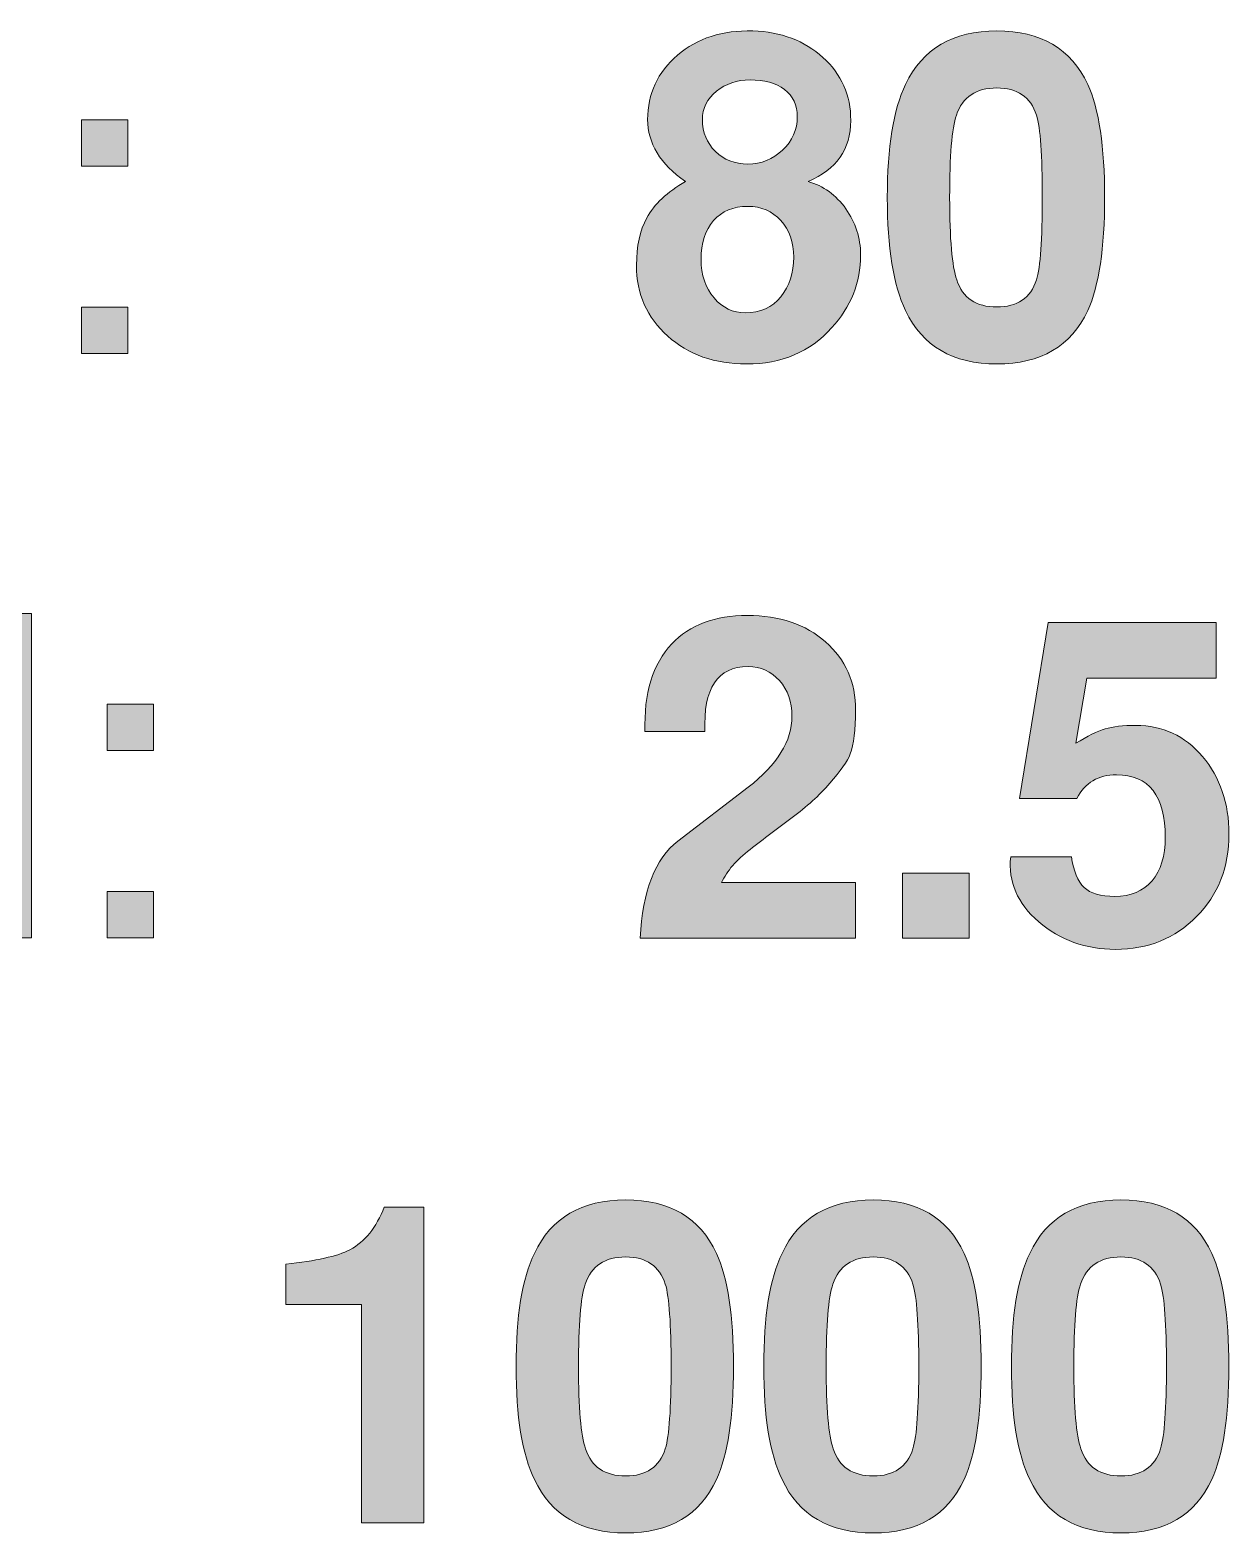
# Model space of a CAD drawing. Header units: inches. Extents: x 0.5 to 11.5, y -3.7 to -0.7.
# Drawn here: x 3.656 to 4.104, y -2.761 to -2.198 of the extents above; entities that cross this region are included whole.
import ezdxf

# ---------------------------------------------------------------- set-up
doc = ezdxf.new("R2010")
doc.units = ezdxf.units.IN
doc.header["$MEASUREMENT"] = 0
doc.layers.add('Layer 1', color=7, linetype='Continuous')

# ---------------------------------------------------------------- blocks, each defined once
blk = doc.blocks.new('block 48')
at = {"layer": 'Layer 1', "true_color": 0xed1f24}
h = blk.add_hatch(color=240, dxfattribs=at)
h.dxf.hatch_style = 2
h.paths.add_polyline_path([(3.6922, -2.24899), (3.67487, -2.24899), (3.67487, -2.23166), (3.6922, -2.23166)])
h.paths.add_polyline_path([(3.6922, -2.31915), (3.67487, -2.31915), (3.67487, -2.30182), (3.6922, -2.30182)])
at = {"layer": 'Layer 1', "lineweight": 0}
for points in [[(3.6922, -2.24899), (3.67487, -2.24899), (3.67487, -2.23166), (3.6922, -2.23166), (3.6922, -2.24899)], [(3.6922, -2.31915), (3.67487, -2.31915), (3.67487, -2.30182), (3.6922, -2.30182), (3.6922, -2.31915)]]:
    blk.add_lwpolyline(points, dxfattribs=at)
blk = doc.blocks.new('block 49')
at = {"layer": 'Layer 1', "true_color": 0xed1f24}
h = blk.add_hatch(color=240, dxfattribs=at)
h.dxf.hatch_style = 2
edge = h.paths.add_edge_path()
edge.add_spline(control_points=[(3.96632, -2.28225), (3.96632, -2.29258), (3.9627, -2.30169), (3.95549, -2.30958), (3.94737, -2.31858), (3.93676, -2.32308), (3.92365, -2.32308), (3.91176, -2.32308), (3.90192, -2.31961), (3.89415, -2.31266), (3.88637, -2.30573), (3.88248, -2.29686), (3.88248, -2.28608), (3.88248, -2.27897), (3.88376, -2.27308), (3.88631, -2.26841), (3.88909, -2.26331), (3.89393, -2.25875), (3.90082, -2.25475), (3.89137, -2.2482), (3.88665, -2.24047), (3.88665, -2.23158), (3.88665, -2.22192), (3.89037, -2.21389), (3.89781, -2.2075), (3.90526, -2.20111), (3.91465, -2.19808), (3.92598, -2.19841), (3.93654, -2.19875), (3.94529, -2.20205), (3.95223, -2.20833), (3.95917, -2.21461), (3.96265, -2.22247), (3.96265, -2.23191), (3.96265, -2.2427), (3.95732, -2.25031), (3.94665, -2.25475), (3.95243, -2.25642), (3.95715, -2.25983), (3.96082, -2.265), (3.96448, -2.27016), (3.96632, -2.27591), (3.96632, -2.28225)], knot_values=[0, 0, 0, 0, 1, 1, 1, 2, 2, 2, 3, 3, 3, 4, 4, 4, 5, 5, 5, 6, 6, 6, 7, 7, 7, 8, 8, 8, 9, 9, 9, 10, 10, 10, 11, 11, 11, 12, 12, 12, 13, 13, 13, 14, 14, 14, 14], degree=3, periodic=1)
edge = h.paths.add_edge_path()
edge.add_spline(control_points=[(3.94132, -2.28308), (3.94132, -2.27753), (3.9397, -2.27297), (3.93648, -2.26942), (3.93325, -2.26586), (3.92915, -2.26408), (3.92415, -2.26408), (3.9187, -2.26408), (3.91442, -2.26586), (3.91132, -2.26942), (3.9082, -2.27297), (3.90665, -2.2778), (3.90665, -2.28392), (3.90665, -2.2898), (3.90826, -2.29461), (3.91148, -2.29833), (3.9147, -2.30206), (3.91859, -2.30391), (3.92315, -2.30391), (3.92881, -2.30391), (3.93325, -2.30191), (3.93648, -2.29791), (3.9397, -2.29391), (3.94132, -2.28897), (3.94132, -2.28308)], knot_values=[0, 0, 0, 0, 1, 1, 1, 2, 2, 2, 3, 3, 3, 4, 4, 4, 5, 5, 5, 6, 6, 6, 7, 7, 7, 8, 8, 8, 8], degree=3, periodic=1)
edge = h.paths.add_edge_path()
edge.add_spline(control_points=[(3.94265, -2.23058), (3.94265, -2.22614), (3.94103, -2.22272), (3.93781, -2.22033), (3.93459, -2.21794), (3.93032, -2.21675), (3.92498, -2.21675), (3.92009, -2.21675), (3.9159, -2.21817), (3.9124, -2.22099), (3.9089, -2.22383), (3.90715, -2.22736), (3.90715, -2.23158), (3.90715, -2.23636), (3.90876, -2.24033), (3.91198, -2.2435), (3.9152, -2.24666), (3.91926, -2.24825), (3.92415, -2.24825), (3.92915, -2.24825), (3.93349, -2.2465), (3.93715, -2.24299), (3.94082, -2.2395), (3.94265, -2.23536), (3.94265, -2.23058)], knot_values=[0, 0, 0, 0, 1, 1, 1, 2, 2, 2, 3, 3, 3, 4, 4, 4, 5, 5, 5, 6, 6, 6, 7, 7, 7, 8, 8, 8, 8], degree=3, periodic=1)
h = blk.add_hatch(color=240, dxfattribs=at)
h.dxf.hatch_style = 2
edge = h.paths.add_edge_path()
edge.add_spline(control_points=[(4.05764, -2.26075), (4.05764, -2.27974), (4.05554, -2.29386), (4.05131, -2.30308), (4.04509, -2.31641), (4.03376, -2.32308), (4.01731, -2.32308), (4.00087, -2.32308), (3.98948, -2.31641), (3.98315, -2.30308), (3.97859, -2.29364), (3.97631, -2.27953), (3.97631, -2.26075), (3.97631, -2.24197), (3.97859, -2.22786), (3.98315, -2.21842), (3.98948, -2.20508), (4.00087, -2.19841), (4.01731, -2.19841), (4.03376, -2.19841), (4.04509, -2.20508), (4.05131, -2.21842), (4.05554, -2.22764), (4.05764, -2.24175), (4.05764, -2.26075)], knot_values=[0, 0, 0, 0, 1, 1, 1, 2, 2, 2, 3, 3, 3, 4, 4, 4, 5, 5, 5, 6, 6, 6, 7, 7, 7, 8, 8, 8, 8], degree=3, periodic=1)
edge = h.paths.add_edge_path()
edge.add_spline(control_points=[(4.03432, -2.26075), (4.03432, -2.24497), (4.03359, -2.23469), (4.03215, -2.22991), (4.02992, -2.22314), (4.02498, -2.21975), (4.01731, -2.21975), (4.00954, -2.21975), (4.00448, -2.22314), (4.00215, -2.22991), (4.00048, -2.23492), (3.99965, -2.24519), (3.99965, -2.26075), (3.99965, -2.27631), (4.00054, -2.28658), (4.00231, -2.29158), (4.00454, -2.29836), (4.00954, -2.30175), (4.01731, -2.30175), (4.02498, -2.30175), (4.02992, -2.29836), (4.03215, -2.29158), (4.03359, -2.2868), (4.03432, -2.27652), (4.03432, -2.26075)], knot_values=[0, 0, 0, 0, 1, 1, 1, 2, 2, 2, 3, 3, 3, 4, 4, 4, 5, 5, 5, 6, 6, 6, 7, 7, 7, 8, 8, 8, 8], degree=3, periodic=1)
at = {"layer": 'Layer 1', "lineweight": 0}
for points, knots in [([(3.96632, -2.28225), (3.96632, -2.29258), (3.9627, -2.30169), (3.95549, -2.30958), (3.94737, -2.31858), (3.93676, -2.32308), (3.92365, -2.32308), (3.91176, -2.32308), (3.90192, -2.31961), (3.89415, -2.31266), (3.88637, -2.30573), (3.88248, -2.29686), (3.88248, -2.28608), (3.88248, -2.27897), (3.88376, -2.27308), (3.88631, -2.26841), (3.88909, -2.26331), (3.89393, -2.25875), (3.90082, -2.25475), (3.89137, -2.2482), (3.88665, -2.24047), (3.88665, -2.23158), (3.88665, -2.22192), (3.89037, -2.21389), (3.89781, -2.2075), (3.90526, -2.20111), (3.91465, -2.19808), (3.92598, -2.19841), (3.93654, -2.19875), (3.94529, -2.20205), (3.95223, -2.20833), (3.95917, -2.21461), (3.96265, -2.22247), (3.96265, -2.23191), (3.96265, -2.2427), (3.95732, -2.25031), (3.94665, -2.25475), (3.95243, -2.25642), (3.95715, -2.25983), (3.96082, -2.265), (3.96448, -2.27016), (3.96632, -2.27591), (3.96632, -2.28225)], [0, 0, 0, 0, 1, 1, 1, 2, 2, 2, 3, 3, 3, 4, 4, 4, 5, 5, 5, 6, 6, 6, 7, 7, 7, 8, 8, 8, 9, 9, 9, 10, 10, 10, 11, 11, 11, 12, 12, 12, 13, 13, 13, 14, 14, 14, 14]), ([(4.05764, -2.26075), (4.05764, -2.27974), (4.05554, -2.29386), (4.05131, -2.30308), (4.04509, -2.31641), (4.03376, -2.32308), (4.01731, -2.32308), (4.00087, -2.32308), (3.98948, -2.31641), (3.98315, -2.30308), (3.97859, -2.29364), (3.97631, -2.27953), (3.97631, -2.26075), (3.97631, -2.24197), (3.97859, -2.22786), (3.98315, -2.21842), (3.98948, -2.20508), (4.00087, -2.19841), (4.01731, -2.19841), (4.03376, -2.19841), (4.04509, -2.20508), (4.05131, -2.21842), (4.05554, -2.22764), (4.05764, -2.24175), (4.05764, -2.26075)], [0, 0, 0, 0, 1, 1, 1, 2, 2, 2, 3, 3, 3, 4, 4, 4, 5, 5, 5, 6, 6, 6, 7, 7, 7, 8, 8, 8, 8]), ([(3.94265, -2.23058), (3.94265, -2.22614), (3.94103, -2.22272), (3.93781, -2.22033), (3.93459, -2.21794), (3.93032, -2.21675), (3.92498, -2.21675), (3.92009, -2.21675), (3.9159, -2.21817), (3.9124, -2.22099), (3.9089, -2.22383), (3.90715, -2.22736), (3.90715, -2.23158), (3.90715, -2.23636), (3.90876, -2.24033), (3.91198, -2.2435), (3.9152, -2.24666), (3.91926, -2.24825), (3.92415, -2.24825), (3.92915, -2.24825), (3.93349, -2.2465), (3.93715, -2.24299), (3.94082, -2.2395), (3.94265, -2.23536), (3.94265, -2.23058)], [0, 0, 0, 0, 1, 1, 1, 2, 2, 2, 3, 3, 3, 4, 4, 4, 5, 5, 5, 6, 6, 6, 7, 7, 7, 8, 8, 8, 8]), ([(4.03432, -2.26075), (4.03432, -2.24497), (4.03359, -2.23469), (4.03215, -2.22991), (4.02992, -2.22314), (4.02498, -2.21975), (4.01731, -2.21975), (4.00954, -2.21975), (4.00448, -2.22314), (4.00215, -2.22991), (4.00048, -2.23492), (3.99965, -2.24519), (3.99965, -2.26075), (3.99965, -2.27631), (4.00054, -2.28658), (4.00231, -2.29158), (4.00454, -2.29836), (4.00954, -2.30175), (4.01731, -2.30175), (4.02498, -2.30175), (4.02992, -2.29836), (4.03215, -2.29158), (4.03359, -2.2868), (4.03432, -2.27652), (4.03432, -2.26075)], [0, 0, 0, 0, 1, 1, 1, 2, 2, 2, 3, 3, 3, 4, 4, 4, 5, 5, 5, 6, 6, 6, 7, 7, 7, 8, 8, 8, 8]), ([(3.94132, -2.28308), (3.94132, -2.27753), (3.9397, -2.27297), (3.93648, -2.26942), (3.93325, -2.26586), (3.92915, -2.26408), (3.92415, -2.26408), (3.9187, -2.26408), (3.91442, -2.26586), (3.91132, -2.26942), (3.9082, -2.27297), (3.90665, -2.2778), (3.90665, -2.28392), (3.90665, -2.2898), (3.90826, -2.29461), (3.91148, -2.29833), (3.9147, -2.30206), (3.91859, -2.30391), (3.92315, -2.30391), (3.92881, -2.30391), (3.93325, -2.30191), (3.93648, -2.29791), (3.9397, -2.29391), (3.94132, -2.28897), (3.94132, -2.28308)], [0, 0, 0, 0, 1, 1, 1, 2, 2, 2, 3, 3, 3, 4, 4, 4, 5, 5, 5, 6, 6, 6, 7, 7, 7, 8, 8, 8, 8])]:
    blk.add_open_spline(points, degree=3, knots=knots, dxfattribs=at)
blk = doc.blocks.new('block 47')
at = {"layer": 'Layer 1'}
for name in ['block 48', 'block 49']:
    blk.add_blockref(name, (0, 0), dxfattribs=at)
blk = doc.blocks.new('block 51')
at = {"layer": 'Layer 1', "true_color": 0xed1f24}
h = blk.add_hatch(color=240, dxfattribs=at)
h.dxf.hatch_style = 2
edge = h.paths.add_edge_path()
edge.add_spline(control_points=[(3.65604, -2.53795), (3.65604, -2.53795), (3.64387, -2.53795), (3.64387, -2.53795), (3.64387, -2.53795), (3.64387, -2.52812), (3.64387, -2.52812), (3.63831, -2.53367), (3.63382, -2.53731), (3.63037, -2.53904), (3.62693, -2.54076), (3.62242, -2.54162), (3.61687, -2.54162), (3.60465, -2.54162), (3.59509, -2.53745), (3.5882, -2.52911), (3.58131, -2.52079), (3.57787, -2.50923), (3.57787, -2.49445), (3.57787, -2.48056), (3.58129, -2.46934), (3.58812, -2.46078), (3.59496, -2.45223), (3.60392, -2.44795), (3.61504, -2.44795), (3.62593, -2.44795), (3.63493, -2.45223), (3.64204, -2.46078), (3.64204, -2.46078), (3.64204, -2.41645), (3.64204, -2.41645), (3.64204, -2.41645), (3.65604, -2.41645), (3.65604, -2.41645), (3.65604, -2.41645), (3.65604, -2.53795), (3.65604, -2.53795)], knot_values=[0, 0, 0, 0, 1, 1, 1, 2, 2, 2, 3, 3, 3, 4, 4, 4, 5, 5, 5, 6, 6, 6, 7, 7, 7, 8, 8, 8, 9, 9, 9, 10, 10, 10, 11, 11, 11, 12, 12, 12, 12], degree=3, periodic=1)
edge = h.paths.add_edge_path()
edge.add_spline(control_points=[(3.64204, -2.49611), (3.64204, -2.47356), (3.63312, -2.46228), (3.6153, -2.46228), (3.60854, -2.46228), (3.60322, -2.46528), (3.59935, -2.47129), (3.59547, -2.47728), (3.59354, -2.48501), (3.59354, -2.49445), (3.59354, -2.50478), (3.5957, -2.51306), (3.60002, -2.51928), (3.60433, -2.52551), (3.61031, -2.52862), (3.61795, -2.52862), (3.62537, -2.52862), (3.63124, -2.52573), (3.63556, -2.51995), (3.63988, -2.51417), (3.64204, -2.50623), (3.64204, -2.49611)], knot_values=[0, 0, 0, 0, 1, 1, 1, 2, 2, 2, 3, 3, 3, 4, 4, 4, 5, 5, 5, 6, 6, 6, 7, 7, 7, 7], degree=3, periodic=1)
h = blk.add_hatch(color=240, dxfattribs=at)
h.dxf.hatch_style = 2
h.paths.add_polyline_path([(3.7017, -2.46779), (3.68437, -2.46779), (3.68437, -2.45045), (3.7017, -2.45045)])
h.paths.add_polyline_path([(3.7017, -2.53795), (3.68437, -2.53795), (3.68437, -2.52062), (3.7017, -2.52062)])
at = {"layer": 'Layer 1', "lineweight": 0}
for points in [[(3.7017, -2.46779), (3.68437, -2.46779), (3.68437, -2.45045), (3.7017, -2.45045), (3.7017, -2.46779)], [(3.7017, -2.53795), (3.68437, -2.53795), (3.68437, -2.52062), (3.7017, -2.52062), (3.7017, -2.53795)]]:
    blk.add_lwpolyline(points, dxfattribs=at)
blk.add_open_spline([(3.65604, -2.53795), (3.65604, -2.53795), (3.64387, -2.53795), (3.64387, -2.53795), (3.64387, -2.53795), (3.64387, -2.52812), (3.64387, -2.52812), (3.63831, -2.53367), (3.63382, -2.53731), (3.63037, -2.53904), (3.62693, -2.54076), (3.62242, -2.54162), (3.61687, -2.54162), (3.60465, -2.54162), (3.59509, -2.53745), (3.5882, -2.52911), (3.58131, -2.52079), (3.57787, -2.50923), (3.57787, -2.49445), (3.57787, -2.48056), (3.58129, -2.46934), (3.58812, -2.46078), (3.59496, -2.45223), (3.60392, -2.44795), (3.61504, -2.44795), (3.62593, -2.44795), (3.63493, -2.45223), (3.64204, -2.46078), (3.64204, -2.46078), (3.64204, -2.41645), (3.64204, -2.41645), (3.64204, -2.41645), (3.65604, -2.41645), (3.65604, -2.41645), (3.65604, -2.41645), (3.65604, -2.53795), (3.65604, -2.53795)], degree=3, knots=[0, 0, 0, 0, 1, 1, 1, 2, 2, 2, 3, 3, 3, 4, 4, 4, 5, 5, 5, 6, 6, 6, 7, 7, 7, 8, 8, 8, 9, 9, 9, 10, 10, 10, 11, 11, 11, 12, 12, 12, 12], dxfattribs=at)
blk = doc.blocks.new('block 52')
at = {"layer": 'Layer 1', "true_color": 0xed1f24}
h = blk.add_hatch(color=240, dxfattribs=at)
h.dxf.hatch_style = 2
edge = h.paths.add_edge_path()
edge.add_spline(control_points=[(3.96448, -2.45271), (3.96448, -2.46004), (3.96381, -2.46549), (3.96248, -2.46905), (3.96137, -2.47182), (3.95881, -2.47549), (3.95481, -2.48005), (3.95081, -2.48461), (3.94612, -2.48888), (3.94073, -2.49288), (3.93534, -2.49688), (3.93009, -2.50085), (3.92498, -2.50479), (3.91987, -2.50874), (3.91631, -2.51288), (3.91431, -2.51721), (3.91431, -2.51721), (3.96448, -2.51721), (3.96448, -2.51721), (3.96448, -2.51721), (3.96448, -2.53805), (3.96448, -2.53805), (3.96448, -2.53805), (3.88382, -2.53805), (3.88382, -2.53805), (3.88481, -2.52027), (3.88952, -2.50816), (3.89794, -2.50171), (3.89794, -2.50171), (3.9242, -2.48155), (3.9242, -2.48155), (3.93517, -2.4731), (3.94065, -2.46421), (3.94065, -2.45488), (3.94065, -2.44954), (3.93909, -2.44513), (3.93599, -2.44163), (3.9329, -2.43813), (3.92896, -2.43638), (3.9242, -2.43638), (3.91279, -2.43638), (3.90742, -2.44449), (3.90808, -2.46071), (3.90808, -2.46071), (3.88565, -2.46071), (3.88565, -2.46071), (3.88521, -2.44638), (3.88854, -2.43544), (3.89565, -2.42788), (3.90243, -2.42077), (3.91187, -2.41721), (3.92398, -2.41721), (3.93598, -2.41721), (3.94573, -2.42052), (3.95323, -2.42713), (3.96073, -2.43374), (3.96448, -2.44227), (3.96448, -2.45271)], knot_values=[0, 0, 0, 0, 1, 1, 1, 2, 2, 2, 3, 3, 3, 4, 4, 4, 5, 5, 5, 6, 6, 6, 7, 7, 7, 8, 8, 8, 9, 9, 9, 10, 10, 10, 11, 11, 11, 12, 12, 12, 13, 13, 13, 14, 14, 14, 15, 15, 15, 16, 16, 16, 17, 17, 17, 18, 18, 18, 19, 19, 19, 19], degree=3, periodic=1)
h = blk.add_hatch(color=240, dxfattribs=at)
h.dxf.hatch_style = 2
edge = h.paths.add_edge_path()
edge.add_spline(control_points=[(4.10415, -2.49904), (4.10415, -2.51149), (4.10012, -2.5218), (4.09206, -2.52996), (4.084, -2.53813), (4.07387, -2.54221), (4.06165, -2.54221), (4.05054, -2.54221), (4.04098, -2.53876), (4.03298, -2.53188), (4.02498, -2.52499), (4.02148, -2.51688), (4.02248, -2.50755), (4.02248, -2.50755), (4.04521, -2.50755), (4.04521, -2.50755), (4.04599, -2.51299), (4.04758, -2.51683), (4.04997, -2.51904), (4.05237, -2.52127), (4.05619, -2.52238), (4.06142, -2.52238), (4.06744, -2.52238), (4.0721, -2.52043), (4.07538, -2.51655), (4.07867, -2.51265), (4.08032, -2.50727), (4.08032, -2.50038), (4.08032, -2.48471), (4.07424, -2.47688), (4.06209, -2.47688), (4.05529, -2.47688), (4.05033, -2.47982), (4.04721, -2.48571), (4.04721, -2.48571), (4.02581, -2.48571), (4.02581, -2.48571), (4.02581, -2.48571), (4.03648, -2.41988), (4.03648, -2.41988), (4.03648, -2.41988), (4.09931, -2.41988), (4.09931, -2.41988), (4.09931, -2.41988), (4.09931, -2.44071), (4.09931, -2.44071), (4.09931, -2.44071), (4.051, -2.44071), (4.051, -2.44071), (4.051, -2.44071), (4.04689, -2.46506), (4.04689, -2.46506), (4.05122, -2.46239), (4.05485, -2.46061), (4.05779, -2.45972), (4.06073, -2.45882), (4.06459, -2.45838), (4.06936, -2.45838), (4.07935, -2.45838), (4.08764, -2.46227), (4.09425, -2.47005), (4.10084, -2.47782), (4.10415, -2.48749), (4.10415, -2.49904)], knot_values=[0, 0, 0, 0, 1, 1, 1, 2, 2, 2, 3, 3, 3, 4, 4, 4, 5, 5, 5, 6, 6, 6, 7, 7, 7, 8, 8, 8, 9, 9, 9, 10, 10, 10, 11, 11, 11, 12, 12, 12, 13, 13, 13, 14, 14, 14, 15, 15, 15, 16, 16, 16, 17, 17, 17, 18, 18, 18, 19, 19, 19, 20, 20, 20, 21, 21, 21, 21], degree=3, periodic=1)
h = blk.add_hatch(color=240, dxfattribs=at)
h.dxf.hatch_style = 2
h.paths.add_polyline_path([(4.00698, -2.53805), (3.98198, -2.53805), (3.98198, -2.51371), (4.00698, -2.51371)])
at = {"layer": 'Layer 1', "lineweight": 0}
blk.add_lwpolyline([(4.00698, -2.53805), (3.98198, -2.53805), (3.98198, -2.51371), (4.00698, -2.51371), (4.00698, -2.53805)], dxfattribs=at)
for points, knots in [([(3.96448, -2.45271), (3.96448, -2.46004), (3.96381, -2.46549), (3.96248, -2.46905), (3.96137, -2.47182), (3.95881, -2.47549), (3.95481, -2.48005), (3.95081, -2.48461), (3.94612, -2.48888), (3.94073, -2.49288), (3.93534, -2.49688), (3.93009, -2.50085), (3.92498, -2.50479), (3.91987, -2.50874), (3.91631, -2.51288), (3.91431, -2.51721), (3.91431, -2.51721), (3.96448, -2.51721), (3.96448, -2.51721), (3.96448, -2.51721), (3.96448, -2.53805), (3.96448, -2.53805), (3.96448, -2.53805), (3.88382, -2.53805), (3.88382, -2.53805), (3.88481, -2.52027), (3.88952, -2.50816), (3.89794, -2.50171), (3.89794, -2.50171), (3.9242, -2.48155), (3.9242, -2.48155), (3.93517, -2.4731), (3.94065, -2.46421), (3.94065, -2.45488), (3.94065, -2.44954), (3.93909, -2.44513), (3.93599, -2.44163), (3.9329, -2.43813), (3.92896, -2.43638), (3.9242, -2.43638), (3.91279, -2.43638), (3.90742, -2.44449), (3.90808, -2.46071), (3.90808, -2.46071), (3.88565, -2.46071), (3.88565, -2.46071), (3.88521, -2.44638), (3.88854, -2.43544), (3.89565, -2.42788), (3.90243, -2.42077), (3.91187, -2.41721), (3.92398, -2.41721), (3.93598, -2.41721), (3.94573, -2.42052), (3.95323, -2.42713), (3.96073, -2.43374), (3.96448, -2.44227), (3.96448, -2.45271)], [0, 0, 0, 0, 1, 1, 1, 2, 2, 2, 3, 3, 3, 4, 4, 4, 5, 5, 5, 6, 6, 6, 7, 7, 7, 8, 8, 8, 9, 9, 9, 10, 10, 10, 11, 11, 11, 12, 12, 12, 13, 13, 13, 14, 14, 14, 15, 15, 15, 16, 16, 16, 17, 17, 17, 18, 18, 18, 19, 19, 19, 19]), ([(4.10415, -2.49904), (4.10415, -2.51149), (4.10012, -2.5218), (4.09206, -2.52996), (4.084, -2.53813), (4.07387, -2.54221), (4.06165, -2.54221), (4.05054, -2.54221), (4.04098, -2.53876), (4.03298, -2.53188), (4.02498, -2.52499), (4.02148, -2.51688), (4.02248, -2.50755), (4.02248, -2.50755), (4.04521, -2.50755), (4.04521, -2.50755), (4.04599, -2.51299), (4.04758, -2.51683), (4.04997, -2.51904), (4.05237, -2.52127), (4.05619, -2.52238), (4.06142, -2.52238), (4.06744, -2.52238), (4.0721, -2.52043), (4.07538, -2.51655), (4.07867, -2.51265), (4.08032, -2.50727), (4.08032, -2.50038), (4.08032, -2.48471), (4.07424, -2.47688), (4.06209, -2.47688), (4.05529, -2.47688), (4.05033, -2.47982), (4.04721, -2.48571), (4.04721, -2.48571), (4.02581, -2.48571), (4.02581, -2.48571), (4.02581, -2.48571), (4.03648, -2.41988), (4.03648, -2.41988), (4.03648, -2.41988), (4.09931, -2.41988), (4.09931, -2.41988), (4.09931, -2.41988), (4.09931, -2.44071), (4.09931, -2.44071), (4.09931, -2.44071), (4.051, -2.44071), (4.051, -2.44071), (4.051, -2.44071), (4.04689, -2.46506), (4.04689, -2.46506), (4.05122, -2.46239), (4.05485, -2.46061), (4.05779, -2.45972), (4.06073, -2.45882), (4.06459, -2.45838), (4.06936, -2.45838), (4.07935, -2.45838), (4.08764, -2.46227), (4.09425, -2.47005), (4.10084, -2.47782), (4.10415, -2.48749), (4.10415, -2.49904)], [0, 0, 0, 0, 1, 1, 1, 2, 2, 2, 3, 3, 3, 4, 4, 4, 5, 5, 5, 6, 6, 6, 7, 7, 7, 8, 8, 8, 9, 9, 9, 10, 10, 10, 11, 11, 11, 12, 12, 12, 13, 13, 13, 14, 14, 14, 15, 15, 15, 16, 16, 16, 17, 17, 17, 18, 18, 18, 19, 19, 19, 20, 20, 20, 21, 21, 21, 21])]:
    blk.add_open_spline(points, degree=3, knots=knots, dxfattribs=at)
blk = doc.blocks.new('block 50')
at = {"layer": 'Layer 1'}
for name in ['block 51', 'block 52']:
    blk.add_blockref(name, (0, 0), dxfattribs=at)
blk = doc.blocks.new('block 55')
at = {"layer": 'Layer 1', "true_color": 0xed1f24}
h = blk.add_hatch(color=240, dxfattribs=at)
h.dxf.hatch_style = 2
edge = h.paths.add_edge_path()
edge.add_spline(control_points=[(3.91876, -2.69835), (3.91876, -2.71735), (3.91665, -2.73146), (3.91242, -2.74068), (3.9062, -2.75401), (3.89487, -2.76068), (3.87842, -2.76068), (3.86198, -2.76068), (3.85059, -2.75401), (3.84426, -2.74068), (3.8397, -2.73124), (3.83742, -2.71713), (3.83742, -2.69835), (3.83742, -2.67957), (3.8397, -2.66546), (3.84426, -2.65602), (3.85059, -2.64268), (3.86198, -2.63601), (3.87842, -2.63601), (3.89487, -2.63601), (3.9062, -2.64268), (3.91242, -2.65602), (3.91665, -2.66524), (3.91876, -2.67935), (3.91876, -2.69835)], knot_values=[0, 0, 0, 0, 1, 1, 1, 2, 2, 2, 3, 3, 3, 4, 4, 4, 5, 5, 5, 6, 6, 6, 7, 7, 7, 8, 8, 8, 8], degree=3, periodic=1)
edge = h.paths.add_edge_path()
edge.add_spline(control_points=[(3.89543, -2.69835), (3.89543, -2.68258), (3.8947, -2.6723), (3.89326, -2.66751), (3.89103, -2.66074), (3.88609, -2.65735), (3.87842, -2.65735), (3.87065, -2.65735), (3.86559, -2.66074), (3.86326, -2.66751), (3.86159, -2.67252), (3.86076, -2.68279), (3.86076, -2.69835), (3.86076, -2.71391), (3.86165, -2.72418), (3.86342, -2.72918), (3.86565, -2.73596), (3.87065, -2.73935), (3.87842, -2.73935), (3.88609, -2.73935), (3.89103, -2.73596), (3.89326, -2.72918), (3.8947, -2.72441), (3.89543, -2.71412), (3.89543, -2.69835)], knot_values=[0, 0, 0, 0, 1, 1, 1, 2, 2, 2, 3, 3, 3, 4, 4, 4, 5, 5, 5, 6, 6, 6, 7, 7, 7, 8, 8, 8, 8], degree=3, periodic=1)
h = blk.add_hatch(color=240, dxfattribs=at)
h.dxf.hatch_style = 2
edge = h.paths.add_edge_path()
edge.add_spline(control_points=[(4.01142, -2.69835), (4.01142, -2.71735), (4.00931, -2.73146), (4.00509, -2.74068), (3.99887, -2.75401), (3.98754, -2.76068), (3.97109, -2.76068), (3.95464, -2.76068), (3.94326, -2.75401), (3.93692, -2.74068), (3.93237, -2.73124), (3.93009, -2.71713), (3.93009, -2.69835), (3.93009, -2.67957), (3.93237, -2.66546), (3.93692, -2.65602), (3.94326, -2.64268), (3.95464, -2.63601), (3.97109, -2.63601), (3.98754, -2.63601), (3.99887, -2.64268), (4.00509, -2.65602), (4.00931, -2.66524), (4.01142, -2.67935), (4.01142, -2.69835)], knot_values=[0, 0, 0, 0, 1, 1, 1, 2, 2, 2, 3, 3, 3, 4, 4, 4, 5, 5, 5, 6, 6, 6, 7, 7, 7, 8, 8, 8, 8], degree=3, periodic=1)
edge = h.paths.add_edge_path()
edge.add_spline(control_points=[(3.98809, -2.69835), (3.98809, -2.68258), (3.98737, -2.6723), (3.98592, -2.66751), (3.9837, -2.66074), (3.97875, -2.65735), (3.97109, -2.65735), (3.96331, -2.65735), (3.95826, -2.66074), (3.95593, -2.66751), (3.95426, -2.67252), (3.95342, -2.68279), (3.95342, -2.69835), (3.95342, -2.71391), (3.95431, -2.72418), (3.95609, -2.72918), (3.95831, -2.73596), (3.96331, -2.73935), (3.97109, -2.73935), (3.97875, -2.73935), (3.9837, -2.73596), (3.98592, -2.72918), (3.98737, -2.72441), (3.98809, -2.71412), (3.98809, -2.69835)], knot_values=[0, 0, 0, 0, 1, 1, 1, 2, 2, 2, 3, 3, 3, 4, 4, 4, 5, 5, 5, 6, 6, 6, 7, 7, 7, 8, 8, 8, 8], degree=3, periodic=1)
h = blk.add_hatch(color=240, dxfattribs=at)
h.dxf.hatch_style = 2
edge = h.paths.add_edge_path()
edge.add_spline(control_points=[(4.10409, -2.69835), (4.10409, -2.71735), (4.10198, -2.73146), (4.09776, -2.74068), (4.09154, -2.75401), (4.08021, -2.76068), (4.06376, -2.76068), (4.04732, -2.76068), (4.03593, -2.75401), (4.0296, -2.74068), (4.02504, -2.73124), (4.02276, -2.71713), (4.02276, -2.69835), (4.02276, -2.67957), (4.02504, -2.66546), (4.0296, -2.65602), (4.03593, -2.64268), (4.04732, -2.63601), (4.06376, -2.63601), (4.08021, -2.63601), (4.09154, -2.64268), (4.09776, -2.65602), (4.10198, -2.66524), (4.10409, -2.67935), (4.10409, -2.69835)], knot_values=[0, 0, 0, 0, 1, 1, 1, 2, 2, 2, 3, 3, 3, 4, 4, 4, 5, 5, 5, 6, 6, 6, 7, 7, 7, 8, 8, 8, 8], degree=3, periodic=1)
edge = h.paths.add_edge_path()
edge.add_spline(control_points=[(4.08076, -2.69835), (4.08076, -2.68258), (4.08004, -2.6723), (4.07859, -2.66751), (4.07637, -2.66074), (4.07142, -2.65735), (4.06376, -2.65735), (4.05598, -2.65735), (4.05093, -2.66074), (4.0486, -2.66751), (4.04693, -2.67252), (4.0461, -2.68279), (4.0461, -2.69835), (4.0461, -2.71391), (4.04698, -2.72418), (4.04876, -2.72918), (4.05098, -2.73596), (4.05598, -2.73935), (4.06376, -2.73935), (4.07142, -2.73935), (4.07637, -2.73596), (4.07859, -2.72918), (4.08004, -2.72441), (4.08076, -2.71412), (4.08076, -2.69835)], knot_values=[0, 0, 0, 0, 1, 1, 1, 2, 2, 2, 3, 3, 3, 4, 4, 4, 5, 5, 5, 6, 6, 6, 7, 7, 7, 8, 8, 8, 8], degree=3, periodic=1)
h = blk.add_hatch(color=240, dxfattribs=at)
h.dxf.hatch_style = 2
edge = h.paths.add_edge_path()
edge.add_spline(control_points=[(3.80292, -2.75685), (3.80292, -2.75685), (3.7796, -2.75685), (3.7796, -2.75685), (3.7796, -2.75685), (3.7796, -2.67518), (3.7796, -2.67518), (3.7796, -2.67518), (3.75126, -2.67518), (3.75126, -2.67518), (3.75126, -2.67518), (3.75126, -2.66001), (3.75126, -2.66001), (3.76248, -2.65891), (3.77048, -2.65712), (3.77526, -2.65468), (3.78082, -2.65169), (3.7851, -2.64635), (3.78809, -2.63869), (3.78809, -2.63869), (3.80292, -2.63869), (3.80292, -2.63869), (3.80292, -2.63869), (3.80292, -2.75685), (3.80292, -2.75685)], knot_values=[0, 0, 0, 0, 1, 1, 1, 2, 2, 2, 3, 3, 3, 4, 4, 4, 5, 5, 5, 6, 6, 6, 7, 7, 7, 8, 8, 8, 8], degree=3, periodic=1)
at = {"layer": 'Layer 1', "lineweight": 0}
for points in [[(3.91876, -2.69835), (3.91876, -2.71735), (3.91665, -2.73146), (3.91242, -2.74068), (3.9062, -2.75401), (3.89487, -2.76068), (3.87842, -2.76068), (3.86198, -2.76068), (3.85059, -2.75401), (3.84426, -2.74068), (3.8397, -2.73124), (3.83742, -2.71713), (3.83742, -2.69835), (3.83742, -2.67957), (3.8397, -2.66546), (3.84426, -2.65602), (3.85059, -2.64268), (3.86198, -2.63601), (3.87842, -2.63601), (3.89487, -2.63601), (3.9062, -2.64268), (3.91242, -2.65602), (3.91665, -2.66524), (3.91876, -2.67935), (3.91876, -2.69835)], [(4.01142, -2.69835), (4.01142, -2.71735), (4.00931, -2.73146), (4.00509, -2.74068), (3.99887, -2.75401), (3.98754, -2.76068), (3.97109, -2.76068), (3.95464, -2.76068), (3.94326, -2.75401), (3.93692, -2.74068), (3.93237, -2.73124), (3.93009, -2.71713), (3.93009, -2.69835), (3.93009, -2.67957), (3.93237, -2.66546), (3.93692, -2.65602), (3.94326, -2.64268), (3.95464, -2.63601), (3.97109, -2.63601), (3.98754, -2.63601), (3.99887, -2.64268), (4.00509, -2.65602), (4.00931, -2.66524), (4.01142, -2.67935), (4.01142, -2.69835)], [(4.10409, -2.69835), (4.10409, -2.71735), (4.10198, -2.73146), (4.09776, -2.74068), (4.09154, -2.75401), (4.08021, -2.76068), (4.06376, -2.76068), (4.04732, -2.76068), (4.03593, -2.75401), (4.0296, -2.74068), (4.02504, -2.73124), (4.02276, -2.71713), (4.02276, -2.69835), (4.02276, -2.67957), (4.02504, -2.66546), (4.0296, -2.65602), (4.03593, -2.64268), (4.04732, -2.63601), (4.06376, -2.63601), (4.08021, -2.63601), (4.09154, -2.64268), (4.09776, -2.65602), (4.10198, -2.66524), (4.10409, -2.67935), (4.10409, -2.69835)], [(3.80292, -2.75685), (3.80292, -2.75685), (3.7796, -2.75685), (3.7796, -2.75685), (3.7796, -2.75685), (3.7796, -2.67518), (3.7796, -2.67518), (3.7796, -2.67518), (3.75126, -2.67518), (3.75126, -2.67518), (3.75126, -2.67518), (3.75126, -2.66001), (3.75126, -2.66001), (3.76248, -2.65891), (3.77048, -2.65712), (3.77526, -2.65468), (3.78082, -2.65169), (3.7851, -2.64635), (3.78809, -2.63869), (3.78809, -2.63869), (3.80292, -2.63869), (3.80292, -2.63869), (3.80292, -2.63869), (3.80292, -2.75685), (3.80292, -2.75685)], [(3.89543, -2.69835), (3.89543, -2.68258), (3.8947, -2.6723), (3.89326, -2.66751), (3.89103, -2.66074), (3.88609, -2.65735), (3.87842, -2.65735), (3.87065, -2.65735), (3.86559, -2.66074), (3.86326, -2.66751), (3.86159, -2.67252), (3.86076, -2.68279), (3.86076, -2.69835), (3.86076, -2.71391), (3.86165, -2.72418), (3.86342, -2.72918), (3.86565, -2.73596), (3.87065, -2.73935), (3.87842, -2.73935), (3.88609, -2.73935), (3.89103, -2.73596), (3.89326, -2.72918), (3.8947, -2.72441), (3.89543, -2.71412), (3.89543, -2.69835)], [(3.98809, -2.69835), (3.98809, -2.68258), (3.98737, -2.6723), (3.98592, -2.66751), (3.9837, -2.66074), (3.97875, -2.65735), (3.97109, -2.65735), (3.96331, -2.65735), (3.95826, -2.66074), (3.95593, -2.66751), (3.95426, -2.67252), (3.95342, -2.68279), (3.95342, -2.69835), (3.95342, -2.71391), (3.95431, -2.72418), (3.95609, -2.72918), (3.95831, -2.73596), (3.96331, -2.73935), (3.97109, -2.73935), (3.97875, -2.73935), (3.9837, -2.73596), (3.98592, -2.72918), (3.98737, -2.72441), (3.98809, -2.71412), (3.98809, -2.69835)], [(4.08076, -2.69835), (4.08076, -2.68258), (4.08004, -2.6723), (4.07859, -2.66751), (4.07637, -2.66074), (4.07142, -2.65735), (4.06376, -2.65735), (4.05598, -2.65735), (4.05093, -2.66074), (4.0486, -2.66751), (4.04693, -2.67252), (4.0461, -2.68279), (4.0461, -2.69835), (4.0461, -2.71391), (4.04698, -2.72418), (4.04876, -2.72918), (4.05098, -2.73596), (4.05598, -2.73935), (4.06376, -2.73935), (4.07142, -2.73935), (4.07637, -2.73596), (4.07859, -2.72918), (4.08004, -2.72441), (4.08076, -2.71412), (4.08076, -2.69835)]]:
    blk.add_open_spline(points, degree=3, knots=[0, 0, 0, 0, 1, 1, 1, 2, 2, 2, 3, 3, 3, 4, 4, 4, 5, 5, 5, 6, 6, 6, 7, 7, 7, 8, 8, 8, 8], dxfattribs=at)
blk = doc.blocks.new('block 53')
at = {"layer": 'Layer 1'}
blk.add_blockref('block 55', (0, 0), dxfattribs=at)
blk = doc.blocks.new('block 31')
at = {"layer": 'Layer 1'}
for name in ['block 47', 'block 50', 'block 53']:
    blk.add_blockref(name, (0, 0), dxfattribs=at)

msp = doc.modelspace()

# ---------------------------------------------------------------- block references
at = {"layer": 'Layer 1'}
msp.add_blockref('block 31', (0, 0), dxfattribs=at)

doc.saveas('drawing.dxf')
